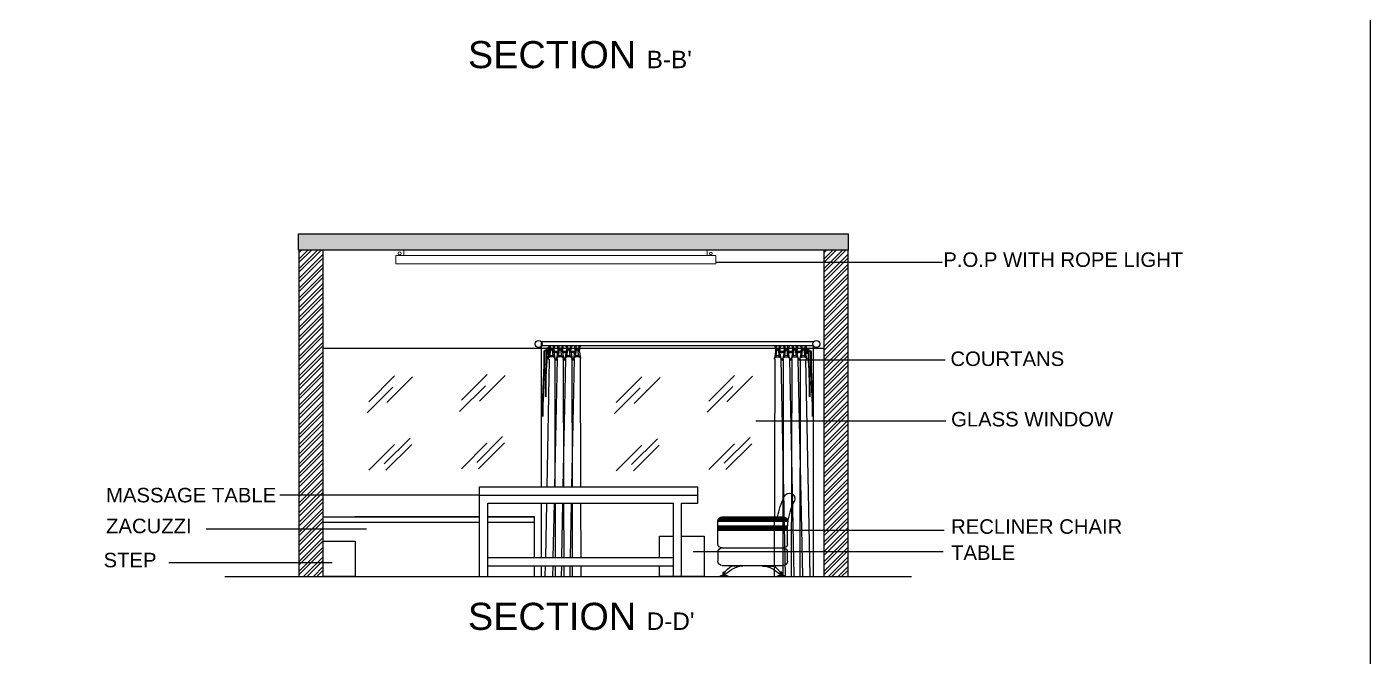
# Model space of a CAD drawing. Header units: millimetres. Extents: x 1521 to 3683, y 1649 to 3322.
# Drawn here: x 1831.95 to 1845.84, y 1663.07 to 1669.59 of the extents above; entities that cross this region are included whole.
import ezdxf

# ---------------------------------------------------------------- set-up
doc = ezdxf.new("R2010")
doc.units = ezdxf.units.MM
doc.header["$LTSCALE"] = 0.1
doc.layers.add('Ceiling', color=5, linetype='Continuous', lineweight=13)
for name, color, linetype in [('CURTAIN', 7, 'Continuous'), ('FURNITURE', 34, 'Continuous'), ('WALLS', 4, 'Continuous')]:
    doc.layers.add(name, color=color, linetype=linetype)
doc.styles.add('WORKING', font='ARIALN.TTF')

# ---------------------------------------------------------------- blocks, each defined once
blk = doc.blocks.new('A$C3F6A36EA')
at = {"color": 0}
blk.add_lwpolyline([(-44.213, 22.5), (-3.313, 22.5), (-3.313, -5.276), (-44.213, -5.276)], close=True, dxfattribs=at)
blk = doc.blocks.new('A$C73AF54F7')
blk.add_line((2.71, 11.83), (2.71, 15.9))
at = {"layer": 'FURNITURE', "color": 3}
for p, q in [((27.71, 19.97), (2.71, 19.97)), ((27.62, 20.47), (2.79, 20.47)), ((27.41, 20.87), (3.01, 20.87)), ((27.11, 21.17), (3.31, 21.17)), ((26.75, 21.37), (3.67, 21.37)), ((27.71, 18.26), (2.71, 18.26)), ((27.71, 17.76), (2.71, 17.76)), ((27.71, 17.36), (2.71, 17.36)), ((27.71, 17.06), (2.71, 17.06)), ((27.71, 16.86), (2.71, 16.86)), ((27.71, 16.76), (2.71, 16.76))]:
    blk.add_line(p, q, dxfattribs=at)
at = {"layer": 'FURNITURE'}
for p, q in [((26.21, 21.47), (4.21, 21.47)), ((27.71, 11.83), (27.71, 19.97)), ((26.21, 10.33), (4.21, 10.33)), ((2.71, 5.5), (2.71, 8.83)), ((27.71, 8.83), (27.71, 5.5)), ((26.21, 4), (4.21, 4)), ((4.64, 1.27), (5.14, 1.27)), ((4.64, 0.5), (4.64, 1.27)), ((4.89, 0.5), (4.89, 1.27)), ((5.14, 0.5), (5.14, 1.27)), ((6.89, 4), (6.89, 3.75)), ((11.66, 3.75), (6.89, 3.75)), ((11.66, 4), (11.66, 3.75)), ((18.75, 4), (18.75, 3.75)), ((18.75, 3.75), (23.53, 3.75)), ((23.53, 4), (23.53, 3.75)), ((25.28, 0.5), (25.28, 1.27)), ((25.78, 1.27), (25.28, 1.27)), ((25.53, 0.5), (25.53, 1.27)), ((25.78, 0.5), (25.78, 1.27))]:
    blk.add_line(p, q, dxfattribs=at)
for centre, radius, start, end in [((2, 28.02), 2, 22.5403, 202.5403), ((-21.54, 16.41), 24.25, 358.8031, 26.561), ((-21.4, 16.42), 28.11, 10.3444, 26.0923), ((4.21, 19.97), 1.5, 90, 180), ((26.21, 19.97), 1.5, 360, 90), ((4.21, 11.83), 1.5, 180, 270), ((4.21, 8.83), 1.5, 90, 180), ((26.21, 11.83), 1.5, 270, 0), ((26.21, 8.83), 1.5, 0, 90), ((4.21, 5.5), 1.5, 180, 270), ((26.21, 5.5), 1.5, 270, 0), ((26.21, 5.5), 1.5, 270, 0), ((4.89, -3.75), 4.25, 61.9275, 118.0725), ((4.89, 1.45), 0.288, 319.0862, 220.9138), ((13.64, -7.52), 11.69, 105.3748, 136.6734), ((10.04, -1.23), 5.5, 115.2428, 153.0464), ((16.77, -7.52), 11.69, 43.3266, 74.6252), ((20.37, -1.23), 5.5, 26.9536, 64.7572), ((25.53, -3.75), 4.25, 61.9275, 118.0725), ((25.53, 1.45), 0.288, 319.0862, 220.9138)]:
    blk.add_arc(centre, radius, start, end, dxfattribs=at)
blk = doc.blocks.new('A$C0124305E')
for p, q in [((0, -0.825), (0, 0)), ((0, 0), (1.856, 0)), ((1.856, 0), (2.006, 0)), ((2.006, -0.15), (2.006, 0)), ((0, -0.075), (2.006, -0.075)), ((0.075, -0.825), (0.075, -0.15)), ((0.075, -0.15), (1.781, -0.15)), ((1.781, -0.825), (1.781, -0.15)), ((1.856, -0.825), (1.856, -0.15)), ((1.856, -0.15), (2.006, -0.15)), ((0.075, -0.65), (1.781, -0.65)), ((0.075, -0.725), (1.781, -0.725)), ((0, -0.825), (0.075, -0.825)), ((1.781, -0.825), (1.856, -0.825))]:
    blk.add_line(p, q)
blk = doc.blocks.new('A$C72AE6952')
at = {"layer": 'CURTAIN', "color": 14}
for p, q in [((-0.4003, -0.1408), (-0.4081, -0.1864)), ((-0.4042, -0.0991), (-0.4003, -0.1285)), ((-0.3974, -0.1346), (-0.4007, -0.1298)), ((-0.3925, -0.1303), (-0.3972, -0.122)), ((-0.3955, -0.0991), (-0.3949, -0.1197)), ((-0.3946, -0.1678), (-0.3909, -0.1295)), ((-0.388, -0.1286), (-0.392, -0.1177)), ((-0.3822, -0.1284), (-0.3861, -0.116)), ((-0.3755, -0.1311), (-0.3793, -0.1169)), ((-0.3744, -0.1679), (-0.3775, -0.1299)), ((-0.375, -0.0991), (-0.3764, -0.1182)), ((-0.3709, -0.1361), (-0.3732, -0.1208)), ((-0.3651, -0.0991), (-0.369, -0.1285)), ((-0.3612, -0.1864), (-0.369, -0.1408)), ((-0.3631, -0.1442), (-0.362, -0.1355)), ((-0.3581, -0.1447), (-0.3579, -0.136)), ((-0.3528, -0.1446), (-0.354, -0.136)), ((-0.3474, -0.1439), (-0.3497, -0.1354)), ((-0.3408, -0.1408), (-0.3486, -0.1863)), ((-0.3448, -0.0991), (-0.3408, -0.1285)), ((-0.338, -0.1346), (-0.3412, -0.1297)), ((-0.3331, -0.1303), (-0.3377, -0.122)), ((-0.3361, -0.0991), (-0.3355, -0.1197)), ((-0.3351, -0.1678), (-0.3314, -0.1295)), ((-0.3285, -0.1286), (-0.3325, -0.1177)), ((-0.3228, -0.1284), (-0.3266, -0.116)), ((-0.3161, -0.1311), (-0.3199, -0.1169)), ((-0.315, -0.1679), (-0.3181, -0.1299)), ((-0.3156, -0.0991), (-0.317, -0.1182)), ((-0.3115, -0.1361), (-0.3137, -0.1208)), ((-0.3056, -0.0991), (-0.3096, -0.1285)), ((-0.3018, -0.1863), (-0.3096, -0.1408)), ((-0.3036, -0.1441), (-0.3026, -0.1355)), ((-0.2987, -0.1447), (-0.2984, -0.136)), ((-0.2933, -0.1446), (-0.2946, -0.1359)), ((-0.288, -0.1438), (-0.2903, -0.1354)), ((-0.2814, -0.1408), (-0.2892, -0.1863)), ((-0.2853, -0.0991), (-0.2814, -0.1285)), ((-0.2785, -0.1346), (-0.2818, -0.1297)), ((-0.2736, -0.1303), (-0.2783, -0.122)), ((-0.2766, -0.0991), (-0.276, -0.1197)), ((-0.2757, -0.1678), (-0.272, -0.1295)), ((-0.2691, -0.1286), (-0.2731, -0.1177)), ((-0.2633, -0.1284), (-0.2672, -0.116)), ((-0.2566, -0.1311), (-0.2604, -0.1169)), ((-0.2555, -0.1679), (-0.2586, -0.1299)), ((-0.2561, -0.0991), (-0.2575, -0.1182)), ((-0.252, -0.1361), (-0.2543, -0.1208)), ((-0.2462, -0.0991), (-0.2501, -0.1285)), ((-0.2423, -0.1863), (-0.2501, -0.1408)), ((-0.2442, -0.1441), (-0.2431, -0.1355)), ((-0.2392, -0.1447), (-0.239, -0.136)), ((-0.2339, -0.1446), (-0.2351, -0.136)), ((-0.2285, -0.1438), (-0.2308, -0.1354)), ((-0.2219, -0.1408), (-0.2298, -0.1863)), ((-0.2259, -0.0991), (-0.2219, -0.1285)), ((-0.2191, -0.1346), (-0.2224, -0.1297)), ((-0.2142, -0.1303), (-0.2188, -0.122)), ((-0.2172, -0.0991), (-0.2166, -0.1197)), ((-0.2162, -0.1678), (-0.2125, -0.1295)), ((-0.2096, -0.1286), (-0.2136, -0.1177)), ((-0.2039, -0.1284), (-0.2077, -0.116)), ((-0.1972, -0.1311), (-0.201, -0.1169)), ((-0.1961, -0.1679), (-0.1992, -0.1299)), ((-0.1967, -0.0991), (-0.1981, -0.1182)), ((-0.1926, -0.1361), (-0.1948, -0.1208)), ((-0.1867, -0.0991), (-0.1907, -0.1285)), ((-0.1829, -0.1863), (-0.1907, -0.1408))]:
    blk.add_line(p, q, dxfattribs=at)
at = {"layer": 'CURTAIN', "color": 9}
for p, q in [((-0.406, -0.1908), (-0.4098, -1.6991)), ((-0.3629, -0.1904), (-0.3323, -1.6991)), ((-0.3466, -0.1907), (-0.3503, -1.6991)), ((-0.3035, -0.1903), (-0.2728, -1.6991)), ((-0.2871, -0.1907), (-0.2909, -1.6991)), ((-0.244, -0.1904), (-0.2134, -1.6991)), ((-0.2277, -0.1907), (-0.2315, -1.6991)), ((-0.1903, -0.1944), (-0.1603, -1.6991))]:
    blk.add_line(p, q, dxfattribs=at)
at = {"layer": 'CURTAIN', "color": 14}
for points in [[(-0.406, -0.1908, -0.014672), (-0.4067, -0.19, -0.182702), (-0.4081, -0.1864, -0.182702), (-0.4067, -0.1827, -0.102594), (-0.4012, -0.1786, -0.061806), (-0.3942, -0.1763, -0.048064), (-0.3847, -0.1754, -0.048064), (-0.3752, -0.1763, -0.061806), (-0.3681, -0.1786, -0.102594), (-0.3626, -0.1827, -0.182702), (-0.3612, -0.1864, -0.182702)], [(-0.3612, -0.1864, -0.182702), (-0.3626, -0.19, -0.007088), (-0.3629, -0.1904, -0.017901)], [(-0.3466, -0.1907, -0.014672), (-0.3473, -0.19, -0.182702), (-0.3486, -0.1863, -0.182702), (-0.3473, -0.1826, -0.102594), (-0.3418, -0.1785, -0.061806), (-0.3347, -0.1762, -0.048064), (-0.3252, -0.1753, -0.048064), (-0.3157, -0.1762, -0.061806), (-0.3086, -0.1785, -0.102594), (-0.3032, -0.1826, -0.182702), (-0.3018, -0.1863, -0.182702)], [(-0.3018, -0.1863, -0.182702), (-0.3032, -0.19, -0.007088), (-0.3035, -0.1903, -0.017901)], [(-0.2871, -0.1907, -0.014672), (-0.2878, -0.19, -0.182702), (-0.2892, -0.1863, -0.182702), (-0.2878, -0.1827, -0.102594), (-0.2823, -0.1785, -0.061806), (-0.2753, -0.1762, -0.048064), (-0.2658, -0.1753, -0.048064), (-0.2563, -0.1762, -0.061806), (-0.2492, -0.1785, -0.102594), (-0.2437, -0.1827, -0.182702), (-0.2423, -0.1863, -0.182702)], [(-0.2423, -0.1863, -0.182702), (-0.2437, -0.19, -0.007088), (-0.244, -0.1904, -0.017901)], [(-0.2277, -0.1907, -0.014672), (-0.2284, -0.19, -0.182702), (-0.2298, -0.1863, -0.182702), (-0.2284, -0.1827, -0.102594), (-0.2229, -0.1785, -0.061806), (-0.2158, -0.1762, -0.048064), (-0.2063, -0.1753, -0.048064), (-0.1968, -0.1762, -0.061806), (-0.1897, -0.1785, -0.102594), (-0.1843, -0.1827, -0.182702), (-0.1829, -0.1863, -0.182702)], [(-0.1752, -0.1298, -0.204897), (-0.1904, -0.1296, -0.408425)], [(-0.1829, -0.1863, -0.182702), (-0.1843, -0.19, -0.102594), (-0.1897, -0.1941, -0.004874), (-0.1903, -0.1944, -0.004874)], [(-0.1764, -0.1261, -0.238187), (-0.1902, -0.1252, -0.348323)], [(-0.1902, -0.1302, -0.340134), (-0.1741, -0.1446, -0.721515), (-0.1892, -0.15, -0.721515)], [(-0.19, -0.1234, -0.313767), (-0.1753, -0.1177, -0.697728), (-0.1764, -0.1261, -0.250902)], [(-0.1897, -0.1341, -0.316204), (-0.178, -0.145, -0.697728), (-0.1861, -0.1476, -0.250902)], [(-0.1891, -0.1169, -0.230336), (-0.1739, -0.114, -0.703268), (-0.1752, -0.1298, -0.291481)], [(-0.1784, -0.1476, -0.136939), (-0.183, -0.1407, -0.348323)], [(-0.1804, -0.1341, -0.707028), (-0.1685, -0.1392, 0.036005), (-0.1646, -0.2593, -0.010385), (-0.162, -0.4546, -0.015676)], [(-0.1776, -0.1369, -0.733183), (-0.1724, -0.139, 0.036022), (-0.1685, -0.2597, -0.010352), (-0.1659, -0.4547, -0.015557)], [(-0.1728, -0.1324, -0.545841), (-0.1519, -0.1396, 0.020164), (-0.1471, -0.3542, -0.014201), (-0.1419, -0.5909, -0.014201)], [(-0.1699, -0.1346, -0.468972), (-0.1558, -0.1394, 0.020219), (-0.151, -0.3545, -0.008283), (-0.1442, -0.5908, -0.008283)]]:
    blk.add_lwpolyline(points, format="xyb", dxfattribs=at)
for centre, radius, start, end in [((-0.3847, -0.2054), 0.0388, 57.07468, 122.92532), ((-0.3841, -0.1347), 0.0173, 159.17281, 200.82719), ((-0.3847, -0.132), 0.016, 12.38711, 167.61289), ((-0.3847, -0.1443), 0.016, 12.38711, 167.61289), ((-0.3866, -0.1347), 0.0186, 340.6869, 19.3131), ((-0.3561, -0.1021), 0.0426, 252.7643, 290.63263), ((-0.3561, -0.1021), 0.0339, 249.37165, 294.72445), ((-0.3252, -0.2054), 0.0388, 57.07468, 122.92532), ((-0.3247, -0.1346), 0.0173, 159.17281, 200.82719), ((-0.3252, -0.1319), 0.016, 12.38711, 167.61289), ((-0.3252, -0.1442), 0.016, 12.38711, 167.61289), ((-0.3271, -0.1346), 0.0186, 340.6869, 19.3131), ((-0.2966, -0.1021), 0.0426, 252.7643, 290.63263), ((-0.2966, -0.1021), 0.0339, 249.37165, 294.72445), ((-0.2658, -0.2054), 0.0388, 57.07468, 122.92532), ((-0.2652, -0.1347), 0.0173, 159.17281, 200.82719), ((-0.2658, -0.1319), 0.016, 12.38711, 167.61289), ((-0.2658, -0.1442), 0.016, 12.38711, 167.61289), ((-0.2677, -0.1347), 0.0186, 340.6869, 19.3131), ((-0.2372, -0.1021), 0.0426, 252.7643, 290.63263), ((-0.2372, -0.1021), 0.0339, 249.37165, 294.72445), ((-0.2063, -0.2054), 0.0388, 57.07468, 122.92532), ((-0.2058, -0.1347), 0.0173, 159.17281, 200.82719), ((-0.2063, -0.1319), 0.016, 12.38711, 167.61289), ((-0.2063, -0.1442), 0.016, 12.38711, 167.61289), ((-0.2005, -0.1347), 0.0186, 340.6869, 19.3131), ((-0.3557, -0.1721), 0.0251, 253.50009, 291.2094), ((-0.3557, -0.1631), 0.0251, 256.92383, 286.42712), ((-0.2962, -0.172), 0.0251, 253.50009, 291.2094), ((-0.2962, -0.1631), 0.0251, 256.92383, 286.42712), ((-0.2368, -0.172), 0.0251, 253.50009, 291.2094), ((-0.2368, -0.1631), 0.0251, 256.92383, 286.42712)]:
    blk.add_arc(centre, radius, start, end, dxfattribs=at)

msp = doc.modelspace()

# ---------------------------------------------------------------- hatches: boundary and pattern name
h = msp.add_hatch()
h.set_pattern_fill('AR-CONC', color=256, scale=0.0013, style=0)
h.set_pattern_definition([(50, (-110.57599, 63.7902), (0.23684007, -0.020720811), [0.024765, -0.272415]), (355, (-110.576, 63.7902), (-0.045815674, 0.248373636), [0.019812, -0.217932]), (100.451, (-110.55625, 63.78847), (0.191025252, 0.227651694), [0.021047, -0.231517]), (46.1842, (-110.576, 63.85624), (0.352402753, -0.054655026), [0.0371475, -0.4086225]), (96.6356, (-110.54662, 63.8517), (0.308625505, 0.321653223), [0.0315705, -0.3472755]), (351.184, (-110.576, 63.85624), (0.30862599, 0.321652653), [0.029718, -0.326898]), (21, (-110.54297, 63.83973), (0.197099344, -0.132945174), [0.024765, -0.272415]), (326, (-110.54297, 63.83973), (0.080342637, 0.239444356), [0.019812, -0.217932]), (71.4514, (-110.52654, 63.82865), (0.277441438, 0.106499715), [0.021047, -0.231517]), (37.5, (-110.57599, 63.7902), (0.0040151842, 0.1099215505), [0, -0.2152904, 0, -0.221234, 0, -0.2187575]), (7.5, (-110.57599, 63.7902), (0.086865561, 0.130234747), [0, -0.1261364, 0, -0.2103374, 0, -0.0833755]), (327.5, (-110.64962, 63.7902), (0.1762677737, -0.0074473672), [0, -0.08255, 0, -0.257556, 0, -0.341757]), (317.5, (-110.68264, 63.7902), (0.192567936, 0.033054438), [0, -0.107315, 0, -0.1710436, 0, -0.242697])])
h.paths.add_polyline_path([(1834.758, 1667.4495), (1840.4412, 1667.4495), (1840.4412, 1667.2808), (1834.758, 1667.2808)])
h = msp.add_hatch()
h.set_pattern_fill('STEEL', color=256, scale=0.022478, style=0)
h.set_pattern_definition([(45, (-116.00195, 63.7902), (-0.0504652516, 0.0504652516), []), (45, (-116.00195, 63.825885), (-0.0504652516, 0.0504652516), [])])
h.paths.add_polyline_path([(1835.0153, 1667.2808), (1834.7636, 1667.2808), (1834.7636, 1663.9058), (1835.0153, 1663.9058)])
h = msp.add_hatch()
h.set_pattern_fill('STEEL', color=256, scale=0.022478, style=0)
h.set_pattern_definition([(45, (-110.57599, 63.7902), (-0.0504652516, 0.0504652516), []), (45, (-110.57599, 63.825885), (-0.0504652516, 0.0504652516), [])])
h.paths.add_polyline_path([(1840.4412, 1667.2808), (1840.1895, 1667.2808), (1840.1895, 1663.9058), (1840.4412, 1663.9058)])

# ---------------------------------------------------------------- linework, layer by layer
at = {"color": 9}
for p, q in [((1839.0731, 1667.1564), (1841.4136, 1667.1564)), ((1839.9348, 1666.1458), (1841.4453, 1666.1458)), ((1835.4853, 1665.7143), (1835.7519, 1665.9807)), ((1835.6719, 1665.7054), (1835.9386, 1665.9718)), ((1836.4427, 1665.7289), (1836.7094, 1665.9953)), ((1836.6293, 1665.72), (1836.896, 1665.9864)), ((1838.0433, 1665.7059), (1838.3099, 1665.9722)), ((1838.2299, 1665.697), (1838.4966, 1665.9634)), ((1839.0007, 1665.7205), (1839.2673, 1665.9868)), ((1839.1873, 1665.7116), (1839.454, 1665.978)), ((1835.4675, 1665.5989), (1835.7342, 1665.8652)), ((1836.4249, 1665.6135), (1836.6916, 1665.8799)), ((1838.0255, 1665.5905), (1838.2921, 1665.8568)), ((1838.9829, 1665.6051), (1839.2496, 1665.8714)), ((1839.4862, 1665.5154), (1841.4503, 1665.5154)), ((1835.6453, 1665.0724), (1835.9119, 1665.3387)), ((1836.6027, 1665.087), (1836.8693, 1665.3533)), ((1838.2032, 1665.0639), (1838.4699, 1665.3303)), ((1839.1607, 1665.0785), (1839.4273, 1665.3449)), ((1835.4853, 1665.0067), (1835.7519, 1665.2731)), ((1835.663, 1665.0067), (1835.9297, 1665.2731)), ((1836.4427, 1665.0213), (1836.7094, 1665.2877)), ((1836.6205, 1665.0213), (1836.8871, 1665.2877)), ((1838.0433, 1664.9983), (1838.3099, 1665.2646)), ((1838.221, 1664.9983), (1838.4877, 1665.2646)), ((1839.0007, 1665.0129), (1839.2673, 1665.2793)), ((1839.1784, 1665.0129), (1839.4451, 1665.2793)), ((1836.6307, 1664.7495), (1834.5664, 1664.7495)), ((1835.4602, 1664.3972), (1833.8058, 1664.3972)), ((1839.6774, 1664.3875), (1841.4349, 1664.3875)), ((1838.8386, 1664.166), (1841.4252, 1664.166)), ((1835.1082, 1664.0478), (1833.418, 1664.0478))]:
    msp.add_line(p, q, dxfattribs=at)
for p, q in [((1837.2698, 1664.8339), (1837.2698, 1666.3349)), ((1835.0153, 1666.2683), (1840.1895, 1666.2683)), ((1837.2698, 1664.1027), (1837.2698, 1664.6652)), ((1835.0153, 1664.5245), (1836.6307, 1664.5245)), ((1836.7151, 1664.5245), (1837.199, 1664.5245)), ((1835.0153, 1664.4683), (1836.6307, 1664.4683)), ((1836.7151, 1664.4683), (1837.199, 1664.4683)), ((1837.2698, 1663.9058), (1837.2698, 1664.0183)), ((1833.9964, 1663.9058), (1841.0978, 1663.9058))]:
    msp.add_line(p, q)
for points in [[(1834.758, 1667.4495), (1840.4412, 1667.4495), (1840.4412, 1667.2808), (1834.758, 1667.2808)], [(1835.0153, 1667.2808), (1834.7636, 1667.2808), (1834.7636, 1663.9058), (1835.0153, 1663.9058)], [(1840.4412, 1667.2808), (1840.1895, 1667.2808), (1840.1895, 1663.9058), (1840.4412, 1663.9058)], [(1835.0153, 1664.2731), (1835.3455, 1664.2731), (1835.3455, 1663.9058), (1835.0153, 1663.9058)]]:
    msp.add_lwpolyline(points, close=True)
for points in [[(1836.6307, 1664.5245), (1835.3455, 1664.5245)], [(1837.199, 1664.1027), (1837.199, 1664.5245), (1836.7151, 1664.5245)], [(1835.3455, 1664.2731), (1835.3455, 1663.9058), (1837.199, 1663.9058), (1837.199, 1664.0183)]]:
    msp.add_lwpolyline(points)
at = {"layer": 'Ceiling'}
for p, q in [((1835.849, 1667.2245), (1835.849, 1667.2808)), ((1838.9839, 1667.2245), (1838.9839, 1667.2808)), ((1835.7656, 1667.2245), (1839.0731, 1667.2245)), ((1835.7656, 1667.1402), (1835.7656, 1667.2245)), ((1835.7656, 1667.1402), (1839.0731, 1667.1402)), ((1839.0731, 1667.1402), (1839.0731, 1667.2245))]:
    msp.add_line(p, q, dxfattribs=at)
for centre, radius in [((1835.8047, 1667.2481), 0.0162), ((1839.0212, 1667.2472), 0.0133)]:
    msp.add_circle(centre, radius, dxfattribs=at)
at = {"layer": 'CURTAIN', "color": 14}
for p, q in [((1837.3408, 1666.1619), (1837.3524, 1666.2295)), ((1837.3465, 1666.2914), (1837.3524, 1666.2478)), ((1837.3551, 1666.2365), (1837.3585, 1666.2592)), ((1837.3604, 1666.1892), (1837.365, 1666.2457)), ((1837.3613, 1666.2914), (1837.3634, 1666.263)), ((1837.362, 1666.2439), (1837.3676, 1666.2651)), ((1837.372, 1666.2479), (1837.3776, 1666.2663)), ((1837.3805, 1666.2476), (1837.3864, 1666.2638)), ((1837.3903, 1666.1894), (1837.3848, 1666.2463)), ((1837.3872, 1666.2451), (1837.3942, 1666.2574)), ((1837.3917, 1666.2914), (1837.3908, 1666.2609)), ((1837.3945, 1666.2387), (1837.3994, 1666.2459)), ((1837.4046, 1666.2914), (1837.3988, 1666.2478)), ((1837.3988, 1666.2295), (1837.4104, 1666.1619)), ((1837.4085, 1666.225), (1837.412, 1666.2375)), ((1837.4165, 1666.2238), (1837.4184, 1666.2367)), ((1837.4245, 1666.2237), (1837.4241, 1666.2367)), ((1837.4291, 1666.1619), (1837.4407, 1666.2295)), ((1837.4318, 1666.2245), (1837.4302, 1666.2374)), ((1837.4348, 1666.2914), (1837.4407, 1666.2478)), ((1837.4434, 1666.2365), (1837.4468, 1666.2592)), ((1837.4487, 1666.1892), (1837.4533, 1666.2457)), ((1837.4496, 1666.2914), (1837.4517, 1666.263)), ((1837.4503, 1666.2439), (1837.4559, 1666.2651)), ((1837.4603, 1666.2479), (1837.4659, 1666.2663)), ((1837.4688, 1666.2476), (1837.4747, 1666.2638)), ((1837.4786, 1666.1894), (1837.4731, 1666.2463)), ((1837.4755, 1666.2451), (1837.4825, 1666.2574)), ((1837.48, 1666.2914), (1837.4791, 1666.2609)), ((1837.4828, 1666.2387), (1837.4877, 1666.2459)), ((1837.4929, 1666.2914), (1837.4871, 1666.2478)), ((1837.4871, 1666.2295), (1837.4987, 1666.1619)), ((1837.4968, 1666.225), (1837.5003, 1666.2375)), ((1837.5048, 1666.2239), (1837.5067, 1666.2367)), ((1837.5128, 1666.2237), (1837.5124, 1666.2367)), ((1837.5174, 1666.1619), (1837.529, 1666.2295)), ((1837.5201, 1666.2245), (1837.5185, 1666.2374)), ((1837.5231, 1666.2915), (1837.529, 1666.2478)), ((1837.5317, 1666.2365), (1837.5351, 1666.2592)), ((1837.537, 1666.1893), (1837.5416, 1666.2457)), ((1837.5379, 1666.2915), (1837.54, 1666.2631)), ((1837.5386, 1666.2439), (1837.5442, 1666.2651)), ((1837.5486, 1666.2479), (1837.5542, 1666.2663)), ((1837.5571, 1666.2477), (1837.563, 1666.2638)), ((1837.5669, 1666.1894), (1837.5614, 1666.2463)), ((1837.5638, 1666.2451), (1837.5708, 1666.2574)), ((1837.5683, 1666.2915), (1837.5674, 1666.2609)), ((1837.5711, 1666.2387), (1837.576, 1666.2459)), ((1837.5812, 1666.2915), (1837.5754, 1666.2478)), ((1837.5754, 1666.2295), (1837.587, 1666.1619)), ((1837.5852, 1666.2249), (1837.5886, 1666.2375)), ((1837.5931, 1666.2238), (1837.595, 1666.2367)), ((1837.6011, 1666.2237), (1837.6007, 1666.2366)), ((1837.6057, 1666.1618), (1837.6173, 1666.2295)), ((1837.6084, 1666.2245), (1837.6069, 1666.2373)), ((1837.6114, 1666.2914), (1837.6173, 1666.2477)), ((1837.62, 1666.2365), (1837.6234, 1666.2592)), ((1837.6253, 1666.1892), (1837.6299, 1666.2456)), ((1837.6262, 1666.2914), (1837.6283, 1666.263)), ((1837.6269, 1666.2438), (1837.6325, 1666.265)), ((1837.6369, 1666.2478), (1837.6426, 1666.2663)), ((1837.6454, 1666.2476), (1837.6513, 1666.2638)), ((1837.6552, 1666.1893), (1837.6497, 1666.2462)), ((1837.6521, 1666.2451), (1837.6591, 1666.2574)), ((1837.6566, 1666.2914), (1837.6557, 1666.2608)), ((1837.6595, 1666.2387), (1837.6643, 1666.2459)), ((1837.6696, 1666.2914), (1837.6637, 1666.2477)), ((1837.6637, 1666.2295), (1837.6753, 1666.1618))]:
    msp.add_line(p, q, dxfattribs=at)
at = {"layer": 'CURTAIN', "color": 9}
for p, q in [((1837.3517, 1666.1499), (1837.3255, 1664.8339)), ((1837.4316, 1666.1559), (1837.4047, 1664.8339)), ((1837.4073, 1666.1553), (1837.4106, 1664.8339)), ((1837.5199, 1666.1559), (1837.493, 1664.8339)), ((1837.4956, 1666.1553), (1837.4989, 1664.8339)), ((1837.6082, 1666.1558), (1837.5813, 1664.8339)), ((1837.5839, 1666.1553), (1837.5872, 1664.8339)), ((1837.6722, 1666.1553), (1837.6755, 1664.8339)), ((1837.3222, 1664.6652), (1837.311, 1664.1027)), ((1837.4013, 1664.6652), (1837.3899, 1664.1027)), ((1837.411, 1664.6652), (1837.4124, 1664.1027)), ((1837.4896, 1664.6652), (1837.4782, 1664.1027)), ((1837.4993, 1664.6652), (1837.5007, 1664.1027)), ((1837.5779, 1664.6652), (1837.5665, 1664.1027)), ((1837.5876, 1664.6652), (1837.589, 1664.1027)), ((1837.6759, 1664.6652), (1837.6774, 1664.1027)), ((1837.3093, 1664.0183), (1837.3072, 1663.9148)), ((1837.3882, 1664.0183), (1837.3861, 1663.9148)), ((1837.4126, 1664.0183), (1837.4129, 1663.9148)), ((1837.4765, 1664.0183), (1837.4744, 1663.9148)), ((1837.501, 1664.0183), (1837.5012, 1663.9148)), ((1837.5648, 1664.0183), (1837.5627, 1663.9148)), ((1837.5893, 1664.0183), (1837.5895, 1663.9148)), ((1837.6776, 1664.0183), (1837.6778, 1663.9148))]:
    msp.add_line(p, q, dxfattribs=at)
at = {"layer": 'CURTAIN', "color": 14}
for points in [[(1837.3257, 1666.242, 0.5458407), (1837.2947, 1666.2312, -0.0201639), (1837.2876, 1665.9126, 0.0142014), (1837.2799, 1665.5609, 0.0142014)], [(1837.3215, 1666.2387, 0.4689722), (1837.3005, 1666.2316, -0.0202191), (1837.2934, 1665.912, 0.0082834), (1837.2833, 1665.561, 0.0082834)], [(1837.3371, 1666.2395, 0.7070277), (1837.3194, 1666.2318, -0.0360047), (1837.3136, 1666.0534, 0.0103855), (1837.3097, 1665.7633, 0.0156758)], [(1837.333, 1666.2354, 0.7331825), (1837.3252, 1666.2322, -0.0360224), (1837.3194, 1666.0528, 0.0103518), (1837.3155, 1665.7633, 0.0155566)], [(1837.35, 1666.265, 0.2303357), (1837.3274, 1666.2693, 0.703268), (1837.3294, 1666.2458, 0.291481)], [(1837.3513, 1666.2554, 0.3137665), (1837.3294, 1666.2638, 0.6977278), (1837.3312, 1666.2513, 0.2509025)], [(1837.3516, 1666.2453, 0.3401337), (1837.3278, 1666.2238, 0.721515), (1837.3501, 1666.2158, 0.721515)], [(1837.3294, 1666.2458, 0.2048968), (1837.3519, 1666.2462, 0.4084252)], [(1837.3312, 1666.2513, 0.2381874), (1837.3517, 1666.2526, 0.3483229)], [(1837.3508, 1666.2394, 0.3162035), (1837.3336, 1666.2233, 0.6977278), (1837.3456, 1666.2194, 0.2509025)], [(1837.3342, 1666.2194, 0.1369391), (1837.3409, 1666.2297, 0.3483229)], [(1837.4073, 1666.1553, 0.0146723), (1837.4083, 1666.1564, 0.1827021), (1837.4104, 1666.1619, 0.1827021), (1837.4083, 1666.1673, 0.102594), (1837.4002, 1666.1734, 0.0618055), (1837.3897, 1666.1769, 0.0480636), (1837.3756, 1666.1782, 0.0480636), (1837.3615, 1666.1769, 0.0618055), (1837.351, 1666.1734, 0.102594), (1837.3428, 1666.1673, 0.1827021), (1837.3408, 1666.1619, 0.1827021)], [(1837.3408, 1666.1619, 0.1827021), (1837.3428, 1666.1564, 0.102594), (1837.351, 1666.1503, 0.0048743), (1837.3517, 1666.1499, 0.0048743)], [(1837.4956, 1666.1553, 0.0146723), (1837.4966, 1666.1564, 0.1827021), (1837.4987, 1666.1619, 0.1827021), (1837.4966, 1666.1673, 0.102594), (1837.4885, 1666.1734, 0.0618055), (1837.478, 1666.1769, 0.0480636), (1837.4639, 1666.1782, 0.0480636), (1837.4498, 1666.1769, 0.0618055), (1837.4393, 1666.1734, 0.102594), (1837.4311, 1666.1673, 0.1827021), (1837.4291, 1666.1619, 0.1827021)], [(1837.4291, 1666.1619, 0.1827021), (1837.4311, 1666.1564, 0.0070879), (1837.4316, 1666.1559, 0.0179008)], [(1837.5839, 1666.1553, 0.0146723), (1837.5849, 1666.1564, 0.1827021), (1837.587, 1666.1619, 0.1827021), (1837.5849, 1666.1673, 0.102594), (1837.5768, 1666.1734, 0.0618055), (1837.5663, 1666.1769, 0.0480636), (1837.5522, 1666.1782, 0.0480636), (1837.5381, 1666.1769, 0.0618055), (1837.5276, 1666.1734, 0.102594), (1837.5194, 1666.1673, 0.1827021), (1837.5174, 1666.1619, 0.1827021)], [(1837.5174, 1666.1619, 0.1827021), (1837.5194, 1666.1564, 0.0070879), (1837.5199, 1666.1559, 0.0179008)], [(1837.6722, 1666.1553, 0.0146723), (1837.6732, 1666.1564, 0.1827021), (1837.6753, 1666.1618, 0.1827021), (1837.6732, 1666.1673, 0.102594), (1837.6651, 1666.1734, 0.0618055), (1837.6546, 1666.1768, 0.0480636), (1837.6405, 1666.1782, 0.0480636), (1837.6264, 1666.1768, 0.0618055), (1837.6159, 1666.1734, 0.102594), (1837.6077, 1666.1673, 0.1827021), (1837.6057, 1666.1618, 0.1827021)], [(1837.6057, 1666.1618, 0.1827021), (1837.6077, 1666.1564, 0.0070879), (1837.6082, 1666.1558, 0.0179008)]]:
    msp.add_lwpolyline(points, format="xyb", dxfattribs=at)
for centre, radius, start, end in [((1837.367, 1666.2386), 0.0276, 160.6869, 199.3131), ((1837.3756, 1666.1336), 0.0577, 57.07468, 122.92532), ((1837.3756, 1666.2427), 0.0238, 12.38711, 167.61289), ((1837.3756, 1666.2244), 0.0238, 12.38711, 167.61289), ((1837.3748, 1666.2386), 0.0257, 339.17281, 20.82719), ((1837.4214, 1666.287), 0.0633, 249.36737, 287.2357), ((1837.4214, 1666.287), 0.0504, 245.27555, 290.62835), ((1837.4208, 1666.1963), 0.0373, 253.57288, 283.07617), ((1837.4639, 1666.1336), 0.0577, 57.07468, 122.92532), ((1837.4667, 1666.2386), 0.0276, 160.6869, 199.3131), ((1837.4639, 1666.2427), 0.0238, 12.38711, 167.61289), ((1837.4639, 1666.2244), 0.0238, 12.38711, 167.61289), ((1837.4631, 1666.2386), 0.0257, 339.17281, 20.82719), ((1837.5097, 1666.287), 0.0633, 249.36737, 287.2357), ((1837.5097, 1666.287), 0.0504, 245.27555, 290.62835), ((1837.5091, 1666.1964), 0.0373, 253.57288, 283.07617), ((1837.5522, 1666.1336), 0.0577, 57.07468, 122.92532), ((1837.555, 1666.2386), 0.0276, 160.6869, 199.3131), ((1837.5522, 1666.2427), 0.0238, 12.38711, 167.61289), ((1837.5522, 1666.2244), 0.0238, 12.38711, 167.61289), ((1837.5514, 1666.2386), 0.0257, 339.17281, 20.82719), ((1837.598, 1666.2869), 0.0633, 249.36737, 287.2357), ((1837.598, 1666.2869), 0.0504, 245.27555, 290.62835), ((1837.5974, 1666.1963), 0.0373, 253.57288, 283.07617), ((1837.6405, 1666.1335), 0.0577, 57.07468, 122.92532), ((1837.6433, 1666.2386), 0.0276, 160.6869, 199.3131), ((1837.6405, 1666.2426), 0.0238, 12.38711, 167.61289), ((1837.6405, 1666.2244), 0.0238, 12.38711, 167.61289), ((1837.6397, 1666.2386), 0.0257, 339.17281, 20.82719), ((1837.4208, 1666.1831), 0.0373, 248.7906, 286.49991), ((1837.5091, 1666.1831), 0.0373, 248.7906, 286.49991), ((1837.5974, 1666.1831), 0.0373, 248.7906, 286.49991)]:
    msp.add_arc(centre, radius, start, end, dxfattribs=at)
at = {"layer": 'FURNITURE', "color": 3}
for points in [[(1838.719, 1664.3237), (1838.9513, 1664.3237), (1838.9513, 1663.9058), (1838.4917, 1663.9058), (1838.4917, 1664.0183)], [(1838.4917, 1664.1027), (1838.4917, 1664.3237), (1838.6346, 1664.3237)]]:
    msp.add_lwpolyline(points, dxfattribs=at)
at = {"layer": 'WALLS', "color": 8}
for p, q in [((1840.0843, 1666.3349), (1837.2698, 1666.3349)), ((1840.0815, 1666.2914), (1837.2698, 1666.2914)), ((1840.0815, 1666.2914), (1840.0815, 1663.9058))]:
    msp.add_line(p, q, dxfattribs=at)
for centre in [(1837.2418, 1666.3112), (1840.1123, 1666.3112)]:
    msp.add_circle(centre, 0.0366, dxfattribs=at)

# ---------------------------------------------------------------- block references
at = {"color": 0}
msp.add_blockref('A$C3F6A36EA', (1849.151, 1654.7171), dxfattribs=at)
at = {"color": 9, "xscale": 1.485390250874388, "yscale": 1.485390250874388, "zscale": 1.485390250874388}
msp.add_blockref('A$C72AE6952', (1840.285, 1666.4386), dxfattribs=at)
at = {"xscale": 1.125, "yscale": 1.125, "zscale": 1.125}
msp.add_blockref('A$C0124305E', (1836.6307, 1664.8339), dxfattribs=at)
at = {"layer": 'FURNITURE', "color": 3, "xscale": -0.0287355619479968, "yscale": 0.0287355619479399, "zscale": 0.0287355619478775}
msp.add_blockref('A$C73AF54F7', (1839.8911, 1663.9058), dxfattribs=at)

# ---------------------------------------------------------------- texts
at = {"ltscale": 0.2, "char_height": 0.091816, "style": 'WORKING'}
for s, insert, width, attachment_point in [("{\\f@Arial Unicode MS|b0|i0|c0|p34;\\H3.05x;SECTION \\H0.6428x;B-B'\\P\\pi0.8625;\\H0.5101x;   }", (1836.5109, 1669.4427), 4.28698, 1), ('{\\f@Arial Unicode MS|b0|i0|c0|p34;\\H1.634x;P.O.P WITH ROPE LIGHT\\H0.6121x;\\P\\pi0.8625;   }', (1842.6658, 1666.9139), 2.70188, 8), ('\\pi0.6898;{\\f@Arial Unicode MS|b0|i0|c0|p34;\\H1.634x;COURTANS\\H0.6121x;\\P\\pi0.8625;   }', (1840.8095, 1666.2336), 2.429084, 1), ('\\pi0.6898;{\\f@Arial Unicode MS|b0|i0|c0|p34;\\H1.634x;GLASS WINDOW \\H0.6121x;\\P\\pi0.8625;   }', (1840.816, 1665.6084), 2.429084, 1), ('{\\f@Arial Unicode MS|b0|i0|c0|p34;\\H1.634x;MASSAGE TABLE \\H0.6121x;\\P\\pi0.8625;   }', (1832.7692, 1664.8234), 2.429084, 1), ('{\\f@Arial Unicode MS|b0|i0|c0|p34;\\H1.634x;ZACUZZI \\H0.6121x;\\P\\pi0.8625;   }', (1832.7692, 1664.5044), 2.429084, 1), ('\\pi0.6898;{\\f@Arial Unicode MS|b0|i0|c0|p34;\\H1.634x;RECLINER CHAIR\\H0.6121x;\\P\\pi0.8625;   }', (1840.816, 1664.4986), 2.878045, 1), ('\\pi0.6898;{\\f@Arial Unicode MS|b0|i0|c0|p34;\\H1.634x;TABLE \\H0.6121x;\\P\\pi0.8625;   }', (1840.816, 1664.2287), 2.429084, 1), ('\\pi0.6898;{\\f@Arial Unicode MS|b0|i0|c0|p34;\\H1.634x;STEP \\H0.6121x;\\P\\pi0.8625;   }', (1832.0536, 1664.1519), 2.429084, 1), ("{\\f@Arial Unicode MS|b0|i0|c0|p34;\\H3.05x;SECTION \\H0.6428x;D-D'\\H1.556x;\\P\\pi0.8625;\\H0.3279x;   }", (1836.5109, 1663.635), 4.28698, 1)]:
    msp.add_mtext(s, dxfattribs=dict(at, insert=insert, width=width, attachment_point=attachment_point))

doc.saveas('drawing.dxf')
